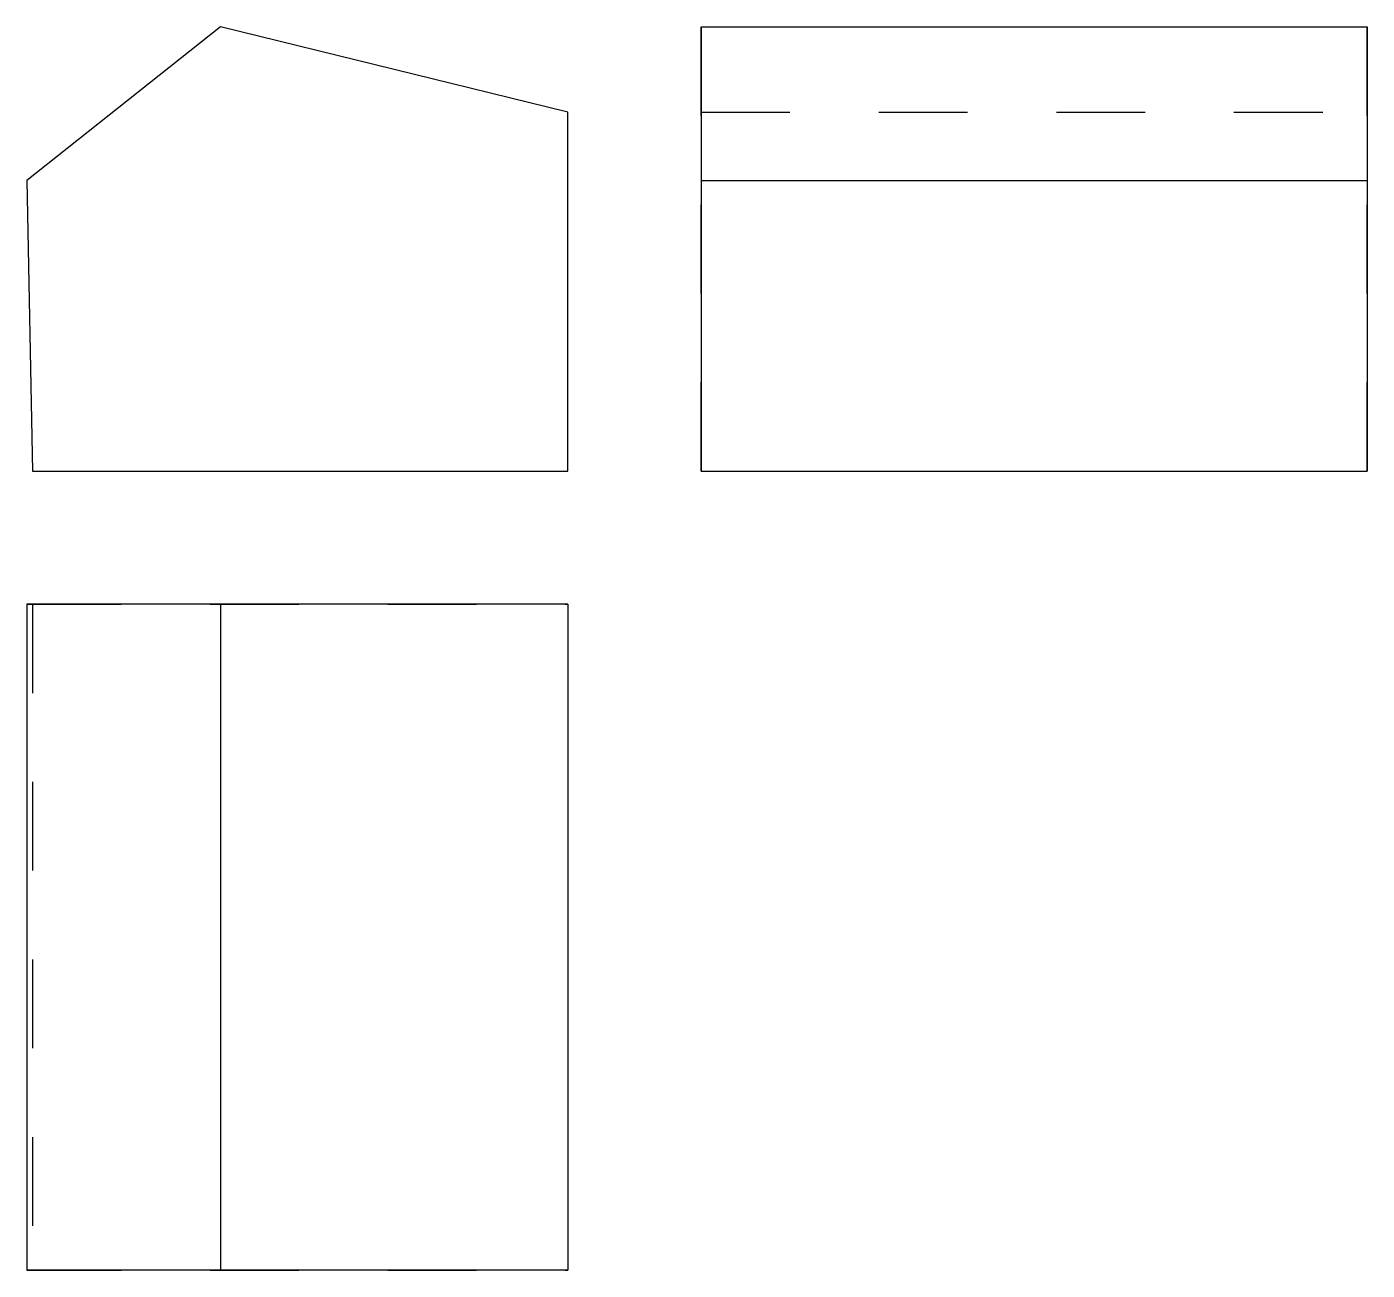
# Model space of a CAD drawing. Extents: x 0 to 1.51, y 0 to 1.4.
import ezdxf

# ---------------------------------------------------------------- set-up
doc = ezdxf.new("R2010")
doc.units = 0
doc.linetypes.add('HIDDEN', pattern=[0.037501, 0.025013, -0.012488])
for name, color, linetype in [('FRONT', 7, 'CONTINUOUS'), ('LEFT', 7, 'CONTINUOUS'), ('LEFT_HID', 7, 'HIDDEN'), ('TOP', 7, 'CONTINUOUS'), ('TOP_HID', 7, 'HIDDEN')]:
    doc.layers.add(name, color=color, linetype=linetype)

msp = doc.modelspace()

# ---------------------------------------------------------------- linework, layer by layer
at = {"layer": 'FRONT'}
for p, q in [((0.218092, 1.400329), (0, 1.227138)), ((0.609375, 1.304112), (0.218092, 1.400329)), ((0.609375, 0.9), (0.609375, 1.304112)), ((0, 1.227138), (0.006414, 0.9)), ((0.006414, 0.9), (0.609375, 0.9))]:
    msp.add_line(p, q, dxfattribs=at)
at = {"layer": 'LEFT'}
for p, q in [((0.759375, 1.400329), (1.509375, 1.400329)), ((0.759375, 1.400329), (0.759375, 1.227138)), ((1.509375, 1.400329), (1.509375, 1.227138)), ((0.759375, 1.227138), (1.509375, 1.227138)), ((0.759375, 1.227138), (0.759375, 0.9)), ((1.509375, 1.227138), (1.509375, 0.9)), ((0.759375, 0.9), (1.509375, 0.9))]:
    msp.add_line(p, q, dxfattribs=at)
at = {"layer": 'LEFT_HID', "linetype": 'HIDDEN'}
for p, q in [((0.759375, 1.304112), (0.759375, 1.400329)), ((1.509375, 1.304112), (1.509375, 1.400329)), ((0.759375, 1.304112), (1.509375, 1.304112)), ((0.759375, 0.9), (0.759375, 1.304112)), ((1.509375, 0.9), (1.509375, 1.304112))]:
    msp.add_line(p, q, dxfattribs=at)
at = {"layer": 'TOP'}
for p, q in [((0, 0.75), (0, 0)), ((0.218092, 0.75), (0, 0.75)), ((0.218092, 0.75), (0.218092, 0)), ((0.609375, 0.75), (0.218092, 0.75)), ((0.609375, 0.75), (0.609375, 0)), ((0.218092, 0), (0, 0)), ((0.609375, 0), (0.218092, 0))]:
    msp.add_line(p, q, dxfattribs=at)
at = {"layer": 'TOP_HID', "linetype": 'HIDDEN'}
for p, q in [((0, 0.75), (0.006414, 0.75)), ((0.006414, 0.75), (0.006414, 0)), ((0.006414, 0.75), (0.609375, 0.75)), ((0, 0), (0.006414, 0)), ((0.006414, 0), (0.609375, 0))]:
    msp.add_line(p, q, dxfattribs=at)

doc.saveas('drawing.dxf')
